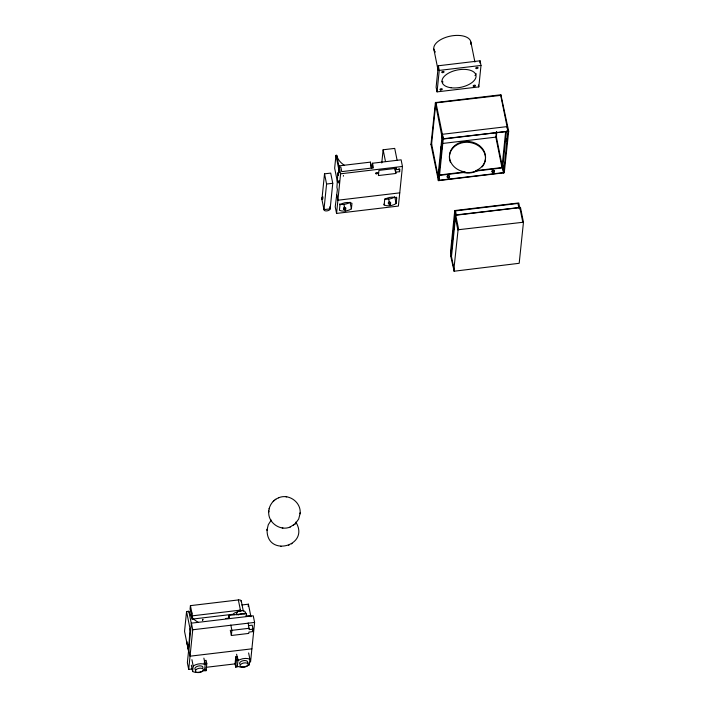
<?xml version="1.0" encoding="UTF-8"?>
<svg xmlns="http://www.w3.org/2000/svg" width="708" height="708" viewBox="0 0 708 708"><rect width="100%" height="100%" fill="white"/><g stroke="black" fill="none" stroke-linecap="round" stroke-linejoin="round"><path stroke-width="1.06" d="M267.084 530C266.651 557.78 310.467 545.983 295.838 522.07M268.757 511.592C267.704 522.61 280.288 531.46 290.307 526.956M300.13 513.158C301.192 502.14 288.599 493.29 278.589 497.804M438.234 180.452L442.642 138.839L508.68 131.21L500.892 94.766L435.438 102.58L430.977 144.441L438.42 180.646L504.264 172.787L508.68 131.21M450.739 256.216L455.12 215.046L520.46 207.391L523.46 222.25L519.185 263.296L454.155 271.217L450.739 256.172L451.474 256.5L454.439 271.208M453.713 270.96L458.085 229.764L523.46 222.215M501.432 95.306L435.349 102.934L442.447 139.122M520.495 207.541L520.274 209.683M443.261 138.618L435.889 102.315L431.615 143.954L438.96 180.699M267.093 529.734L268.279 524.708L271.252 520.097M268.774 511.335C269.093 505.353 273.191 499.813 278.793 497.715M295.404 523.628L298.688 519.017L300.112 513.424M267.058 530.398L267.12 529.345M268.739 511.99L268.801 510.937M300.095 513.813L300.157 512.76M190.01 628.651L188.673 649.351L190.045 656.183L251.898 648.829M496.75 131.653L496.379 136.945L503.645 173.018M198.435 622.42A50.286 25.674 -11.4 0 1 188.841 611.261L186.567 611.535L184.54 631.341L188.54 651.21M241.109 601.694A3.142 1.602 -11.4 0 0 238.357 599.942L190.425 605.641L190.08 608.942L192.133 619.128L233.534 614.208M250.544 662.033L254.597 622.42L253.26 615.801L191.408 623.146L187.363 662.759L188.7 669.387L191.957 668.998M192.133 619.128L192.479 615.827L190.425 605.641M188.7 669.387L192.744 629.766L191.408 623.146M204.444 669.29L204.612 670.122A8.053 4.115 -11.4 0 1 192.629 671.547L193.196 666.007L191.912 659.679M204.223 664.042L204.585 660.537L206.134 660.352L206.798 663.661L206.081 670.68L204.532 670.857L205.249 663.847L204.585 660.537M228.569 618.526L228.888 615.429L246.287 613.367L246.818 616.013L250.685 615.526M248.349 625.633L252.216 625.173L253.013 629.146L252.765 631.625L248.897 632.085L248.756 633.421L231.366 635.492L231.888 630.332L230.826 625.031M235.782 656.829L235.065 663.839L235.729 667.148L237.277 666.971L237.994 659.953L237.322 656.643L235.782 656.829L236.445 660.139L235.729 667.148M237.251 657.378L237.322 656.643M246.021 615.942L246.287 613.367M248.189 606.384L248.411 604.181L241.844 604.968M248.216 622.969L249.154 629.607L253.013 629.146M237.18 665.405L237.348 666.228A8.053 4.115 -11.4 0 0 249.331 664.803L249.897 659.272L248.623 652.935M321.91 199.426L324.521 173.841L330.707 173.106L332.76 183.292L330.149 208.878A3.142 1.602 -11.4 0 1 326.884 210.895A3.142 1.602 -11.4 0 1 323.963 209.612L321.91 199.426A3.142 1.602 -11.4 0 1 323.184 198.01M324.521 173.841L326.574 184.027L323.963 209.612L330.149 208.878L329.733 206.842M344.433 165.336A50.286 25.674 -11.4 0 1 336.698 155.291L335.964 155.379L334.654 168.177L337.415 181.832M371.673 168.38L370.408 162.132L338.716 165.902L339.424 171.301M372.514 163.229L373.443 167.867L341.752 171.628L340.814 166.999L339.265 167.177L338.424 175.434L337.866 172.681L336.928 187.266L337.389 189.549L335.22 206.798L336.557 213.418L398.4 206.072L402.454 166.451L401.117 159.831L372.514 163.229L372.045 167.769M336.557 213.418L340.601 173.805L339.265 167.177M339.982 204.745L339.415 210.276A8.053 4.115 -11.4 0 0 351.398 208.851L351.964 203.32A8.053 4.115 -11.4 0 0 339.982 204.745L339.813 203.913M370.408 162.132L371.125 167.539M381.771 162.982L383.125 149.777L394.719 148.397L397.091 160.167M396.692 198.001L396.126 203.541A8.053 4.115 -11.4 0 1 384.143 204.966L384.709 199.426A8.053 4.115 -11.4 0 1 396.692 198.001L396.524 197.178M395.958 172.115L399.631 171.681L399.878 169.203L396.206 169.637L396.338 168.327L378.948 170.389L378.417 175.549L395.816 173.487L395.153 168.141M438.314 65.773L436.119 87.234L437.057 91.872L478.803 86.907L480.998 65.446L480.059 60.808L438.314 65.773L439.243 70.411L437.057 91.872M442.164 135.387L438.066 175.549L439.013 180.283L503.671 172.593L507.893 131.352L506.937 126.626L442.279 134.308L443.235 139.034L439.013 180.283M455.695 215.241L519.716 207.639L518.769 202.957L454.757 210.559L450.58 251.402L451.527 256.084L455.589 216.321M451.518 249.809L455.492 210.887L517.946 203.462L518.893 208.143M464.864 172.371L464.908 171.947A18.072 15.346 5.8 0 1 451.332 149.556A18.072 15.346 5.8 0 1 480.086 146.14A18.072 15.346 5.8 0 1 475.962 170.637L475.918 171.053A18.072 15.346 5.8 0 1 464.864 172.371L439.137 175.425M479.838 62.959L480.059 60.808M496.405 131.688L495.848 137.148L501.972 167.539L475.962 170.637M501.972 167.539L505.654 131.502M503.671 172.593L502.715 167.867L506.494 130.962M500.591 94.73L507.946 130.927M202.638 620.509L202.842 619.482M441.695 149.149L441.385 146.83L441.668 149.167M453.837 222.657L454.111 224.994L453.863 222.657M202.754 619.872L202.904 619.235M269.137 508.875L269.288 508.247M506.043 139.149L506.317 141.485L506.07 139.149M506.831 139.051L507.105 141.388L506.884 139.078M339.132 183.036L338.875 180.744L339.105 183.053M273.2 501.406L273.854 500.768M290.103 527.035L295.316 523.716M295.041 523.982L295.696 523.345M291.395 543.912L292.077 543.443M275.138 499.715L275.81 499.246M293.077 525.504L293.749 525.035M288.421 545.443L288.997 545.204M496.609 137.033L442.553 143.476M431.623 143.689L430.968 144.379L431.712 144.759M439.243 70.411L480.998 65.446M443.235 139.034L507.893 131.352M340.601 173.805L402.454 166.451M326.574 184.027L332.76 183.292M438.898 175.035L464.908 171.947M475.918 171.053L502.715 167.867M399.755 192.859L337.902 200.214L336.84 194.912M192.479 615.827L240.41 610.128L238.357 599.942M225.56 618.518L229.427 618.057L228.888 615.429M192.744 629.766L254.597 622.42M231.888 630.332L249.287 628.27M205.249 663.847L206.798 663.661M236.445 660.139L237.994 659.953M206.063 667.325L235.357 663.839M285.944 496.733L286.696 496.83M282.2 527.929L282.943 528.018M280.518 546.337L281.271 546.426M519.76 207.214L522.734 221.931M502.972 165.114L504.459 172.513M470.864 42.02L474.909 62.056M478.431 85.048L478.803 86.907M433.827 49.073L438.084 70.172M455.492 210.887L456.244 214.63M454.757 210.559L458.695 229.542M454.917 215.329L457.881 230.047M399.029 168.699L399.631 171.681M395.807 167.654L396.206 169.637M394.675 167.805L395.816 173.487M394.79 196.921L396.126 203.541M383.125 149.777L385.497 161.548M388.648 199.09L389.25 202.072A1.177 0.903 1.9 0 0 388.347 203.161A1.177 0.903 1.9 0 0 389.63 203.939M389.648 204.054L389.984 205.718M383.975 204.134L384.143 204.966M351.398 208.851L350.062 202.231A8.053 4.115 -11.4 0 1 339.929 204.293M336.698 155.291L339.504 169.203M338.716 165.902L339.557 170.062M335.964 155.379L339.415 172.495M343.92 204.408L344.522 207.391A1.177 1.009 -9.9 0 1 345.823 208.143A1.177 1.009 -9.9 0 1 344.92 209.347M345.256 211.028L344.92 209.373A1.177 1.071 12.2 0 1 343.513 208.524A1.177 1.071 12.2 0 1 344.442 207.294M248.411 604.181L250.942 616.73M252.358 629.633L252.765 631.625M245.349 612.632L245.517 613.464M241.26 600.933L243.322 611.163M248.906 662.697L249.331 664.803M236.897 614.96L236.401 612.482A4.912 2.505 -11.4 0 1 242.596 610.606A4.912 2.505 -11.4 0 1 245.092 613.367M236.614 654.245L237.915 660.697A8.053 4.115 -11.4 0 1 249.897 659.272M230.295 630.173L231.366 635.492M203.877 658.139L205.178 664.582A8.053 4.115 -11.4 0 0 193.196 666.007M205.745 669.025L206.081 670.68M188.841 611.261L191.346 623.677M186.567 611.535L190.567 631.403M191.346 665.21L192.629 671.547M322.706 199.506A3.142 1.602 -11.4 0 1 322.963 196.939M394.489 197.116A8.053 4.115 -11.4 0 1 384.648 198.975M343.495 209.241A1.177 1 5.8 0 1 345.699 209.904M388.338 203.913A1.177 1 5.8 0 1 390.524 204.293M389.285 201.966A1.177 1.08 10.2 0 1 390.666 202.869A1.177 1.08 10.2 0 1 389.719 204.108M476.148 73.659A18.859 9.629 -11.4 0 1 474.971 75.614M443.049 81.978A18.859 9.629 -11.4 0 1 442.004 81.287M435.402 52.056A18.859 9.629 -11.4 0 1 449.766 36.25A18.859 9.629 -11.4 0 1 470.731 44.241M450.5 162.504A18.072 15.346 5.8 0 1 469.776 142.485A18.072 15.346 5.8 0 1 482.175 166.929M478.325 170.212A18.072 15.346 5.8 0 1 461.988 172.159M238.18 614.969A4.912 2.505 -11.4 0 1 244.437 614.155M234.153 614.739A2.354 1.204 -11.4 0 1 233.994 613.455A2.354 1.204 -11.4 0 1 236.162 612.5M191.753 613.624A48.817 24.922 -11.4 0 1 191.886 612.924M237.304 612.73A3.142 1.602 -11.4 0 1 240.41 610.128M239.764 611.367A3.142 1.602 -11.4 0 1 241.18 611.163M188.638 649.546A6.992 3.567 -11.4 0 1 187.983 646.891M187.947 645.023A6.992 3.567 -11.4 0 1 187.186 641.917M195.877 669.936A4.124 2.106 -11.4 0 1 197.913 666.139A4.124 2.106 -11.4 0 1 202.851 667.98M240.339 664.493A4.124 2.106 -11.4 0 1 243.03 660.723A4.124 2.106 -11.4 0 1 247.464 662.883M343.353 176.195A48.817 24.922 -11.4 0 1 343.486 175.496M440.535 147.229L440.88 149.255L440.535 147.229M376.214 173.796A1.177 0.602 -11.4 0 0 377.913 172.982A1.177 0.602 -11.4 0 0 376.134 172.752A1.177 0.602 -11.4 0 0 376.214 173.796M451.031 87.748A17.284 8.823 -11.4 0 0 476.05 75.827A17.284 8.823 -11.4 0 0 449.987 72.402A17.284 8.823 -11.4 0 0 451.031 87.748M442.358 72.632A1.177 0.602 -11.4 0 0 444.058 71.818A1.177 0.602 -11.4 0 0 442.288 71.588A1.177 0.602 -11.4 0 0 442.358 72.632M476.369 68.588A1.177 0.602 -11.4 0 0 478.077 67.782A1.177 0.602 -11.4 0 0 476.298 67.543A1.177 0.602 -11.4 0 0 476.369 68.588M473.785 86.429A1.177 0.602 -11.4 0 0 475.493 85.615A1.177 0.602 -11.4 0 0 473.714 85.385A1.177 0.602 -11.4 0 0 473.785 86.429M440.588 89.969A1.177 0.602 -11.4 0 0 442.288 89.155A1.177 0.602 -11.4 0 0 440.518 88.916A1.177 0.602 -11.4 0 0 440.588 89.969M447.668 177.735A1.177 1 5.8 0 0 449.527 177.08A1.177 1 5.8 0 0 447.89 176.009A1.177 1 5.8 0 0 447.668 177.735M447.713 177.31A1.177 1 5.8 0 0 449.571 176.664A1.177 1 5.8 0 0 447.925 175.593A1.177 1 5.8 0 0 447.713 177.31M492.502 172.398A1.177 1 5.8 0 0 494.37 171.752A1.177 1 5.8 0 0 492.724 170.681A1.177 1 5.8 0 0 492.502 172.398M492.547 171.982A1.177 1 5.8 0 0 494.414 171.336A1.177 1 5.8 0 0 492.768 170.265A1.177 1 5.8 0 0 492.547 171.982M197.461 672.547A4.124 2.106 -11.4 0 0 203.435 669.706A4.124 2.106 -11.4 0 0 197.213 668.892A4.124 2.106 -11.4 0 0 197.461 672.547M242.189 667.237A4.124 2.106 -11.4 0 0 248.154 664.396A4.124 2.106 -11.4 0 0 241.941 663.573A4.124 2.106 -11.4 0 0 242.189 667.237"/></g></svg>
